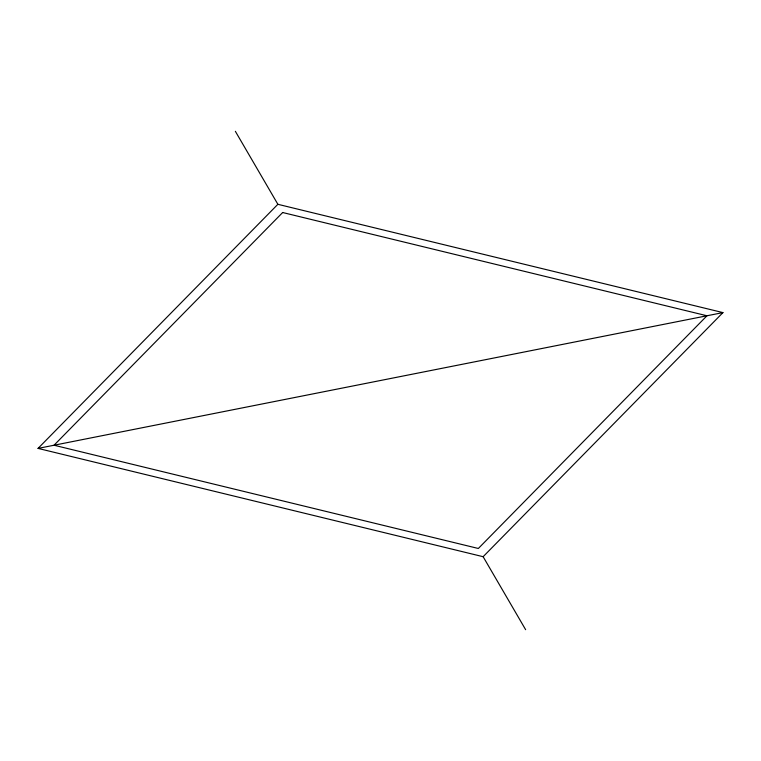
<?xml version="1.0" encoding="UTF-8"?>
<svg xmlns="http://www.w3.org/2000/svg" width="761" height="761" viewBox="0 0 761 761"><rect width="100%" height="100%" fill="white"/><g stroke="black" fill="none" stroke-linecap="round" stroke-linejoin="round"><path stroke-width="1.14" d="M38.05 448.4L277.87 204.3L722.95 312.6L483.13 556.7L38.05 448.4L722.95 312.6M235.358 131.311L277.87 204.3M483.13 556.7L525.642 629.689M282.664 212.519L54.031 445.233L478.336 548.481L706.969 315.767L282.664 212.519"/></g></svg>
